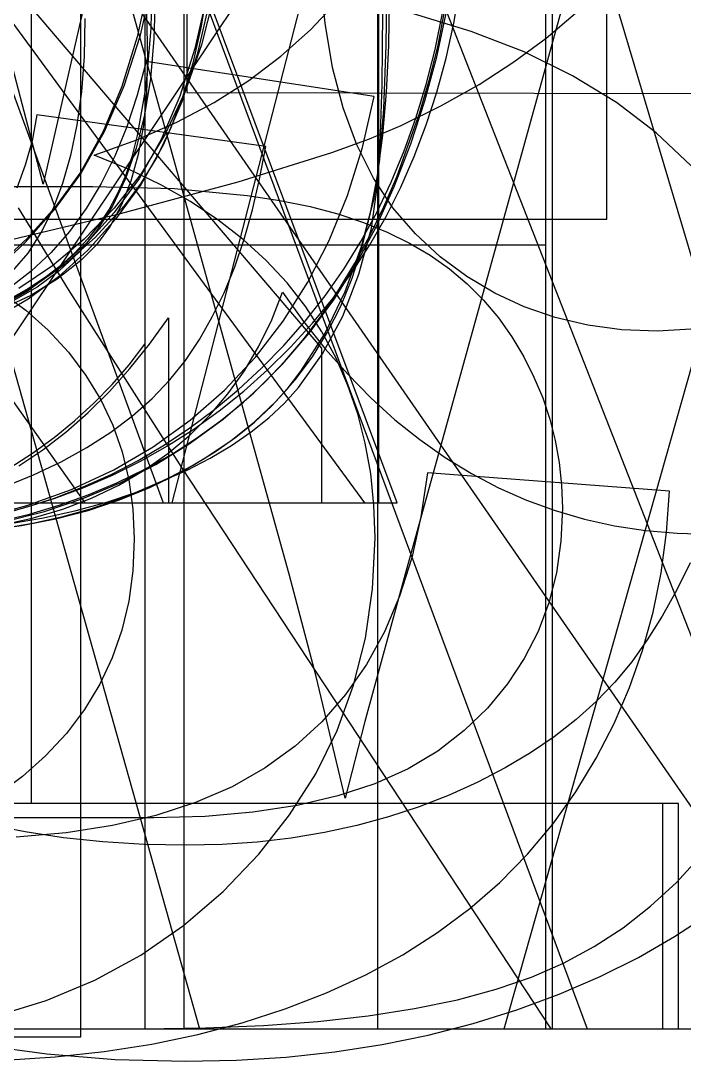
# Model space of a CAD drawing. Extents: x 0 to 263, y -199 to 66.
# Drawn here: x 98.8 to 169, y -199.2 to -89.1 of the extents above; entities that cross this region are included whole.
import ezdxf

# ---------------------------------------------------------------- set-up
doc = ezdxf.new("R2010")
doc.units = 0

msp = doc.modelspace()

# ---------------------------------------------------------------- linework, layer by layer
at = {"layer": 'Layer 1'}
for p, q in [((136.68857, -140.12435), (136.68857, 62.27565)), ((138.61793, -140.12477), (82.97363, 8.70223)), ((101.12894, -106.39941), (71.54224, 6.20959)), ((127.18868, -147.69761), (84.33698, 6.20739)), ((99.9071, -171.96911), (99.9071, 6.20889)), ((105.1289, -196.66081), (105.1289, 6.20919)), ((186.0308, -195.81311), (106.9152, 6.20889)), ((136.54886, -195.81455), (136.54886, 6.20945)), ((136.6886, -140.1244), (136.6886, 6.2086)), ((182.03374, 6.20739), (139.46534, -147.69761)), ((130.62183, -123.755909), (51.41313, -30.858309)), ((48.92, -195.81311), (155.035, -37.20411)), ((155.035, -37.20411), (155.035, -195.81311)), ((104.1863, -49.05811), (158.7508, -195.81311)), ((82.55113, -54.84487), (113.83123, -140.12477)), ((114.76876, -140.12381), (136.68876, -55.26611)), ((152.39986, -55.55041), (177.47096, -140.12361)), ((79.25684, -59.40881), (117.68704, -195.81581)), ((111.9019, -61.711), (111.9019, -140.1244)), ((116.0401, -195.81521), (116.0401, -64.91121)), ((135.18748, -140.12541), (84.62038, -71.21161)), ((116.324, -73.0489), (116.324, -96.7067)), ((154.32899, -79.20914), (154.32899, -195.81314)), ((186.0308, -195.81291), (105.4087, -79.35091)), ((106.82226, -81.42171), (101.12894, -106.39941)), ((112.7, -82.83325), (112.522994, -89.914067)), ((130.980191, -89.354379), (130.498401, -84.286687)), ((137.449044, -91.736813), (137.5367, -83.77305)), ((142.910391, -91.847158), (144.291571, -84.532009)), ((112.343465, -85.052657), (111.077995, -90.810685)), ((112.691394, -85.059535), (111.367523, -90.775163)), ((118.546999, -85.506226), (117.852026, -89.684494)), ((144.610059, -89.359292), (145.281201, -85.53328)), ((112.04428, -86.68872), (112.182058, -93.13315)), ((112.98353, -86.54819), (112.85783, -91.030851)), ((118.434366, -86.498708), (117.187293, -92.02091)), ((119.249588, -86.304916), (117.903518, -91.657263)), ((137.737059, -91.75394), (137.81853, -86.54819)), ((160.8182, -110.11551), (160.8182, -86.40891)), ((118.69498, -87.214346), (117.432683, -92.668462)), ((129.43183, -90.072017), (132.282102, -87.041234)), ((105.55085, -88.85278), (105.456058, -92.86776)), ((137.032586, -95.814326), (137.111058, -88.19527)), ((146.439338, -90.22614), (140.353634, -88.382759)), ((142.62962, -92.140548), (143.429986, -88.309506)), ((142.80775, -92.934326), (143.839815, -88.171435)), ((154.38151, -90.945915), (157.495826, -88.304163)), ((112.522994, -89.914067), (111.988957, -96.055988)), ((117.852026, -89.684494), (116.965074, -93.57734)), ((126.304921, -92.866782), (129.43183, -90.072017)), ((131.781773, -94.037582), (130.980191, -89.354379)), ((143.789394, -93.067339), (144.610059, -89.359292)), ((152.051649, -92.404781), (146.439338, -90.22614)), ((111.077995, -90.810685), (109.450963, -96.068173)), ((111.367523, -90.775163), (109.666567, -96.03892)), ((112.85783, -91.030851), (112.480743, -95.19972)), ((150.978444, -93.455481), (154.38151, -90.945915)), ((117.187293, -92.02091), (115.58543, -97.073537)), ((117.903518, -91.657263), (116.17159, -96.597264)), ((137.1892, -98.413059), (137.449044, -91.736813)), ((137.493011, -96.645338), (137.737059, -91.75394)), ((141.683733, -95.845106), (142.62962, -92.140548)), ((142.009933, -95.414048), (142.910391, -91.847158)), ((157.189995, -94.91863), (152.051649, -92.404781)), ((105.456058, -92.86776), (105.171684, -96.622691)), ((112.0422, -93.41578), (111.096171, -96.987514)), ((136.1722, -97.13078), (112.0422, -93.41578)), ((112.182058, -93.13315), (112.07185, -96.785871)), ((117.432683, -92.668462), (115.811012, -97.68404)), ((116.965074, -93.57734), (115.887236, -97.1831)), ((122.90188, -95.426663), (126.304921, -92.866782)), ((141.546623, -97.591279), (142.80775, -92.934326)), ((142.819066, -96.657421), (143.789394, -93.067339)), ((147.287094, -95.832938), (150.978444, -93.455481)), ((149.95374, -195.81581), (178.88204, -93.55781)), ((132.902001, -98.335726), (131.781773, -94.037582)), ((112.480743, -95.19972), (111.852287, -99.054289)), ((119.223214, -97.752791), (122.90188, -95.426663)), ((136.799948, -102.164195), (137.032586, -95.814326)), ((140.9688, -98.91979), (142.009933, -95.414048)), ((161.853804, -97.767633), (157.189995, -94.91863)), ((105.171684, -96.622691), (104.697725, -100.117519)), ((109.450963, -96.068173), (107.462369, -100.825691)), ((109.666567, -96.03892), (107.589047, -100.85138)), ((111.988957, -96.055988), (111.093356, -101.254464)), ((112.07185, -96.785871), (111.741225, -100.159947)), ((116.17159, -96.597264), (114.05324, -101.12437)), ((116.324, -96.7067), (201.8838, -96.848922)), ((137.086931, -101.221331), (137.493011, -96.645338)), ((140.592325, -99.423037), (141.683733, -95.845106)), ((141.698935, -100.129537), (142.819066, -96.657421)), ((143.307928, -98.078362), (147.287094, -95.832938)), ((111.096171, -96.987514), (109.98647, -100.330554)), ((115.58543, -97.073537), (113.629453, -101.656072)), ((115.811012, -97.68404), (113.830543, -102.262695)), ((115.887236, -97.1831), (114.619606, -100.50011)), ((115.26943, -99.846302), (119.223214, -97.752791)), ((134.926744, -102.526286), (136.1722, -97.13078)), ((140.056538, -102.142191), (141.546623, -97.591279)), ((166.042506, -100.951738), (161.853804, -97.767633)), ((100.47097, -99.06232), (99.950562, -101.806889)), ((124.69317, -102.4001), (100.47097, -99.06232)), ((111.852287, -99.054289), (110.972484, -102.594053)), ((134.339729, -102.24824), (132.902001, -98.335726)), ((136.761857, -103.8018), (137.1892, -98.413059)), ((138.562833, -105.64041), (140.9688, -98.91979)), ((139.04141, -100.19183), (143.307928, -98.078362)), ((104.697725, -100.117519), (104.034184, -103.352193)), ((111.041033, -101.708327), (115.26943, -99.846302)), ((111.741225, -100.159947), (111.190184, -103.25423)), ((135.68888, -101.595699), (139.04141, -100.19183)), ((139.355396, -102.874199), (140.592325, -99.423037)), ((140.428863, -103.483687), (141.698935, -100.129537)), ((107.462369, -100.825691), (105.112215, -105.083813)), ((107.589047, -100.85138), (105.135485, -105.213115)), ((109.98647, -100.330554), (108.71255, -103.445427)), ((111.093356, -101.254464), (110.508553, -103.49849)), ((114.05324, -101.12437), (111.547902, -105.238032)), ((114.619606, -100.50011), (113.163275, -103.526706)), ((136.519367, -105.480868), (137.086931, -101.221331)), ((169.75553, -104.47089), (166.042506, -100.951738)), ((99.950562, -101.806889), (99.236039, -104.397237)), ((106.53853, -103.34), (111.041033, -101.708327)), ((113.629453, -101.656072), (111.320039, -105.768002)), ((113.830543, -102.262695), (111.491848, -106.406043)), ((124.05183, -105.855047), (124.69317, -102.4001)), ((131.69644, -103.05761), (135.68888, -101.595699)), ((136.093811, -105.774551), (134.339729, -102.24824)), ((136.41731, -107.244051), (136.799948, -102.164195)), ((138.3376, -106.58696), (140.056538, -102.142191)), ((104.034184, -103.352193), (103.181058, -106.326658)), ((110.174887, -104.826143), (106.53853, -103.34)), ((108.71255, -103.445427), (107.273863, -106.332662)), ((110.508553, -103.49849), (109.83166, -105.50495)), ((110.972484, -102.594053), (109.841351, -105.818502)), ((111.190184, -103.25423), (110.418727, -106.067575)), ((113.163275, -103.526706), (111.519339, -106.261224)), ((121.792123, -106.157746), (131.69644, -103.05761)), ((133.341616, -107.601009), (134.926744, -102.526286)), ((137.972945, -106.198447), (139.355396, -102.874199)), ((139.00871, -106.719869), (140.428863, -103.483687)), ((99.236039, -104.397237), (98.327454, -106.833315)), ((136.1717, -107.90305), (136.761857, -103.8018)), ((80.90038, -105.55181), (105.55388, -140.12541)), ((105.135485, -105.213115), (102.3064, -109.1247)), ((105.112215, -105.083813), (102.4005, -108.84311)), ((111.547902, -105.238032), (108.65501, -108.9377)), ((109.83166, -105.50495), (109.038005, -107.327981)), ((113.5697, -106.461704), (110.174887, -104.826143)), ((135.790866, -109.422894), (136.519367, -105.480868)), ((137.19709, -108.805331), (138.562833, -105.64041)), ((48.92, -106.63111), (106.3999, -106.63111)), ((103.181058, -106.326658), (102.13835, -109.040863)), ((107.273863, -106.332662), (105.669861, -108.992787)), ((106.3999, -106.63111), (115.049338, -106.869443)), ((109.841351, -105.818502), (108.458908, -108.727129)), ((111.320039, -105.768002), (108.657867, -109.40881)), ((111.491848, -106.406043), (108.7955, -110.1157)), ((109.329049, -109.496625), (121.792123, -106.157746)), ((110.418727, -106.067575), (109.426853, -108.598836)), ((111.519339, -106.261224), (109.68889, -108.702)), ((116.724082, -108.246097), (113.5697, -106.461704)), ((123.290804, -109.13057), (124.05183, -105.855047)), ((138.1631, -108.914088), (136.093811, -105.774551)), ((136.410422, -110.85528), (138.3376, -106.58696)), ((136.444974, -109.39564), (137.972945, -106.198447)), ((137.438338, -109.838082), (139.00871, -106.719869)), ((109.038005, -107.327981), (108.103686, -109.057948)), ((115.049338, -106.869443), (122.71545, -107.584443)), ((122.71545, -107.584443), (126.175588, -108.120692)), ((131.416836, -112.356043), (133.341616, -107.601009)), ((134.8467, -113.017298), (136.1717, -107.90305)), ((135.888838, -111.05307), (136.41731, -107.244051)), ((98.486692, -108.890491), (103.757026, -117.56916)), ((102.4005, -108.84311), (99.423526, -112.148691)), ((105.669861, -108.992787), (103.899998, -111.42633)), ((108.65501, -108.9377), (105.475456, -112.211924)), ((109.68889, -108.702), (106.615438, -112.060666)), ((108.458908, -108.727129), (106.825175, -111.319428)), ((109.426853, -108.598836), (108.214564, -110.846866)), ((119.639149, -110.178735), (116.724082, -108.246097)), ((126.175588, -108.120692), (129.384887, -108.776108)), ((129.384887, -108.776108), (132.341681, -109.550691)), ((135.724368, -111.841451), (137.19709, -108.805331)), ((140.54645, -111.66628), (138.1631, -108.914088)), ((49.0582, -110.11551), (160.8182, -110.11551)), ((94.30781, -113.07863), (109.329049, -109.496625)), ((102.3064, -109.1247), (99.225607, -112.582088)), ((102.13835, -109.040863), (100.906057, -111.494754)), ((108.657867, -109.40881), (105.742968, -112.600579)), ((108.7955, -110.1157), (105.849978, -113.374367)), ((108.103686, -109.057948), (107.029289, -110.694282)), ((122.409571, -112.22766), (123.290804, -109.13057)), ((132.341681, -109.550691), (135.0443, -110.44444)), ((134.771481, -112.465633), (136.444974, -109.39564)), ((134.901973, -113.046358), (135.790866, -109.422894)), ((135.717607, -112.838327), (137.438338, -109.838082)), ((107.029289, -110.694282), (105.815401, -112.236419)), ((108.214564, -110.846866), (106.781859, -112.810519)), ((122.316013, -112.259031), (119.639149, -110.178735)), ((134.261951, -114.876879), (136.410422, -110.85528)), ((134.565854, -115.941328), (135.888838, -111.05307)), ((135.0443, -110.44444), (137.558157, -111.466732)), ((99.423526, -112.148691), (96.278506, -115.009914)), ((100.906057, -111.494754), (99.48418, -113.68828)), ((103.899998, -111.42633), (101.963727, -113.633818)), ((105.475456, -112.211924), (102.110175, -115.049582)), ((106.615438, -112.060666), (103.322092, -114.973027)), ((105.815401, -112.236419), (104.462608, -113.68379)), ((106.825175, -111.319428), (104.94017, -113.59489)), ((121.407609, -115.147304), (122.409571, -112.22766)), ((124.755789, -114.486399), (122.316013, -112.259031)), ((134.145812, -114.749864), (135.724368, -111.841451)), ((137.558157, -111.466732), (139.913525, -112.630272)), ((143.184142, -114.080435), (140.54645, -111.66628)), ((49.3422, -112.83981), (154.3292, -112.83981)), ((99.225607, -112.582088), (96.015855, -115.580519)), ((105.742968, -112.600579), (102.678636, -115.368808)), ((105.849978, -113.374367), (102.763833, -116.200068)), ((106.781859, -112.810519), (105.128738, -114.48865)), ((129.152425, -116.792483), (131.416836, -112.356043)), ((132.952468, -115.408283), (134.771481, -112.465633)), ((133.12045, -117.77452), (134.8467, -113.017298)), ((133.846378, -115.720601), (135.717607, -112.838327)), ((133.853236, -116.350208), (134.901973, -113.046358)), ((139.913525, -112.630272), (142.111081, -113.935061)), ((154.3292, -112.83981), (154.3292, -195.81311)), ((99.48418, -113.68828), (97.848175, -115.623803)), ((101.963727, -113.633818), (99.8605, -115.61578)), ((105.128738, -114.48865), (102.617787, -116.470923)), ((104.94017, -113.59489), (102.823226, -115.58143)), ((104.462608, -113.68379), (102.971496, -115.03583)), ((126.95959, -116.860251), (124.755789, -114.486399)), ((142.111081, -113.935061), (144.151502, -115.381099)), ((145.981366, -116.172871), (143.184142, -114.080435)), ((99.8605, -115.61578), (97.615733, -117.353504)), ((102.110175, -115.049582), (98.558601, -117.450676)), ((102.678636, -115.368808), (99.465447, -117.71287)), ((103.322092, -114.973027), (99.809372, -117.438615)), ((102.823226, -115.58143), (100.495271, -117.306584)), ((102.971496, -115.03583), (101.342651, -116.291973)), ((120.284398, -117.890491), (121.407609, -115.147304)), ((130.987933, -118.223449), (132.952468, -115.408283)), ((131.891715, -118.651707), (134.261951, -114.876879)), ((132.462568, -117.531662), (134.145812, -114.749864)), ((144.151502, -115.381099), (146.035468, -116.968385)), ((102.763833, -116.200068), (99.53769, -118.592333)), ((101.342651, -116.291973), (99.57666, -117.45165)), ((102.617787, -116.470923), (99.812771, -118.185176)), ((131.824511, -118.484906), (133.846378, -115.720601)), ((132.6452, -119.33339), (133.853236, -116.350208)), ((132.844953, -120.379182), (134.565854, -115.941328)), ((148.939319, -117.943536), (145.981366, -116.172871)), ((99.809372, -117.438615), (96.077795, -119.456963)), ((99.465447, -117.71287), (96.103976, -119.632141)), ((99.57666, -117.45165), (97.687096, -118.509857)), ((100.495271, -117.306584), (97.956848, -118.769277)), ((103.757026, -117.56916), (115.7598, -136.40861)), ((125.329, -120.775329), (126.4844, -117.82639)), ((126.4844, -117.82639), (128.702958, -120.928244)), ((126.548405, -120.911422), (129.152425, -116.792483)), ((128.92853, -119.38), (126.95959, -116.860251)), ((130.675782, -120.18794), (132.462568, -117.531662)), ((130.979825, -122.170182), (133.12045, -117.77452)), ((146.035468, -116.968385), (147.763654, -118.696921)), ((99.53769, -118.592333), (96.172174, -120.550694)), ((99.812771, -118.185176), (96.715463, -119.632555)), ((96.735026, -117.922388), (99.272184, -119.756795)), ((119.039416, -120.45821), (120.284398, -117.890491)), ((128.877877, -120.910985), (130.987933, -118.223449)), ((129.299244, -122.179711), (131.891715, -118.651707)), ((129.651868, -121.131239), (131.824511, -118.484906)), ((147.763654, -118.696921), (149.336739, -120.566706)), ((152.0592, -119.392378), (148.939319, -117.943536)), ((99.272184, -119.756795), (101.64675, -121.87327)), ((130.648294, -122.04585), (128.92853, -119.38)), ((131.249195, -122.080686), (132.6452, -119.33339)), ((155.342206, -120.519345), (152.0592, -119.392378)), ((112.400888, -123.332243), (114.39527, -120.55545)), ((114.39527, -120.55545), (114.39527, -140.12435)), ((117.672144, -122.851451), (119.039416, -120.45821)), ((123.604797, -124.713955), (126.548405, -120.911422)), ((123.979486, -123.55297), (125.329, -120.775329)), ((126.6223, -123.47075), (128.877877, -120.910985)), ((127.32831, -123.6596), (129.651868, -121.131239)), ((128.702958, -120.928244), (131.002007, -123.830452)), ((128.7866, -122.71979), (130.675782, -120.18794)), ((130.71822, -124.376206), (132.844953, -120.379182)), ((149.336739, -120.566706), (150.7554, -122.57774)), ((158.789534, -121.324385), (155.342206, -120.519345)), ((101.64675, -121.87327), (103.794519, -124.194666)), ((126.484067, -125.46084), (129.299244, -122.179711)), ((128.4117, -126.19975), (130.979825, -122.170182)), ((129.63778, -124.676878), (131.249195, -122.080686)), ((132.138819, -124.822549), (130.648294, -122.04585)), ((162.402383, -121.807448), (158.789534, -121.324385)), ((166.18195, -121.96848), (162.402383, -121.807448)), ((170.318057, -121.714106), (166.18195, -121.96848)), ((110.219494, -125.518272), (111.90216, -123.33115)), ((110.31609, -125.92932), (112.400888, -123.332243)), ((111.90216, -123.33115), (111.90216, -195.81455)), ((116.18206, -125.0712), (117.672144, -122.851451)), ((126.764322, -125.105229), (128.7866, -122.71979)), ((150.7554, -122.57774), (152.011649, -124.681575)), ((103.794519, -124.194666), (105.652305, -126.643461)), ((122.435909, -126.16051), (123.979486, -123.55297)), ((124.260694, -125.888861), (126.6223, -123.47075)), ((124.894795, -126.060309), (127.32831, -123.6596)), ((128.177738, -127.94197), (130.71822, -124.376206)), ((130.62183, -140.124809), (130.62183, -123.755909)), ((131.002007, -123.830452), (133.381628, -126.532946)), ((108.41733, -127.599592), (110.219494, -125.518272)), ((114.524266, -127.132835), (116.18206, -125.0712)), ((120.321621, -128.201176), (123.604797, -124.713955)), ((123.445715, -128.495043), (126.484067, -125.46084)), ((124.613342, -127.357437), (126.764322, -125.105229)), ((127.811483, -127.120853), (129.63778, -124.676878)), ((133.400086, -127.710622), (132.138819, -124.822549)), ((152.011649, -124.681575), (153.100397, -126.830096)), ((105.652305, -126.643461), (107.221222, -129.219091)), ((108.140878, -128.346761), (110.31609, -125.92932)), ((120.698321, -128.599146), (122.435909, -126.16051)), ((121.814259, -128.151484), (124.260694, -125.888861)), ((122.374233, -128.305621), (124.894795, -126.060309)), ((126.949327, -128.09198), (128.4117, -126.19975)), ((133.381628, -126.532946), (135.841897, -129.035663)), ((106.495085, -129.575088), (108.41733, -127.599592)), ((112.653922, -129.084371), (114.524266, -127.132835)), ((122.332462, -129.475271), (124.613342, -127.357437)), ((125.77083, -129.411493), (127.811483, -127.120853)), ((134.432076, -130.710596), (133.400086, -127.710622)), ((153.100397, -126.830096), (154.021645, -129.023824)), ((105.87525, -130.584643), (108.140878, -128.346761)), ((116.6989, -131.37418), (120.321621, -128.201176)), ((118.766775, -130.870075), (120.698321, -128.599146)), ((119.283058, -130.258548), (121.814259, -128.151484)), ((119.766698, -130.395606), (122.374233, -128.305621)), ((120.183716, -131.282266), (123.445715, -128.495043)), ((125.313966, -129.888152), (126.949327, -128.09198)), ((126.689352, -129.579848), (128.177738, -127.94197)), ((104.452172, -131.444742), (106.495085, -129.575088)), ((107.221222, -129.219091), (108.502382, -131.92099)), ((110.57056, -130.925703), (112.653922, -129.084371)), ((119.920486, -131.457583), (122.332462, -129.475271)), ((123.504504, -131.589401), (125.313966, -129.888152)), ((123.516348, -131.547682), (125.77083, -129.411493)), ((125.010541, -131.144132), (126.689352, -129.579848)), ((135.841897, -129.035663), (138.382893, -131.338538)), ((154.021645, -129.023824), (154.775394, -131.263281)), ((103.519206, -132.643045), (105.87525, -130.584643)), ((108.27371, -132.656724), (110.57056, -130.925703)), ((116.641321, -132.974494), (118.766775, -130.870075)), ((116.667156, -132.20998), (119.283058, -130.258548)), ((117.07226, -132.330336), (119.766698, -130.395606)), ((135.234769, -133.822996), (134.432076, -130.710596)), ((102.288009, -133.208535), (104.452172, -131.444742)), ((108.502382, -131.92099), (109.496902, -134.748593)), ((112.785668, -134.202939), (116.6989, -131.37418)), ((116.6976, -133.82246), (120.183716, -131.282266)), ((117.376219, -133.303226), (119.920486, -131.457583)), ((121.048565, -133.528305), (123.516348, -131.547682)), ((121.519826, -133.196859), (123.504504, -131.589401)), ((123.140891, -132.635811), (125.010541, -131.144132)), ((138.382893, -131.338538), (141.004694, -133.441504)), ((154.775394, -131.263281), (155.361642, -133.54899)), ((100.002008, -134.866447), (102.288009, -133.208535)), ((101.072748, -134.522046), (103.519206, -132.643045)), ((105.762904, -134.277329), (108.27371, -132.656724)), ((113.96662, -134.005709), (116.667156, -132.20998)), ((114.290991, -134.109881), (117.07226, -132.330336)), ((114.322012, -134.9136), (116.641321, -132.974494)), ((119.358821, -134.711659), (121.519826, -133.196859)), ((121.079987, -134.055875), (123.140891, -132.635811)), ((103.037672, -135.787414), (105.762904, -134.277329)), ((108.595622, -136.656302), (112.785668, -134.202939)), ((111.181513, -135.645663), (113.96662, -134.005709)), ((111.422962, -135.734311), (114.290991, -134.109881)), ((113.049035, -136.072901), (116.6976, -133.82246)), ((114.698463, -135.011056), (117.376219, -133.303226)), ((118.368007, -135.352247), (121.048565, -133.528305)), ((118.827414, -135.405313), (121.079987, -134.055875)), ((135.808145, -137.048346), (135.234769, -133.822996)), ((141.004694, -133.441504), (143.707379, -135.344498)), ((155.361642, -133.54899), (155.780391, -135.881471)), ((97.593587, -136.418459), (100.002008, -134.866447)), ((98.535873, -136.221722), (101.072748, -134.522046)), ((109.496902, -134.748593), (110.205893, -137.701334)), ((111.8089, -136.68859), (114.322012, -134.9136)), ((111.886022, -136.579926), (114.698463, -135.011056)), ((115.4752, -137.01839), (118.368007, -135.352247)), ((116.382758, -136.685116), (118.827414, -135.405313)), ((117.020373, -136.134936), (119.358821, -134.711659)), ((143.707379, -135.344498), (146.491025, -137.047453)), ((100.097547, -137.186873), (103.037672, -135.787414)), ((108.311902, -137.129772), (111.181513, -135.645663)), ((108.468244, -137.203698), (111.422962, -135.734311)), ((109.262903, -138.026833), (113.049035, -136.072901)), ((114.503371, -137.467822), (117.020373, -136.134936)), ((115.7598, -136.40861), (154.893, -195.81291)), ((155.780391, -135.881471), (156.03164, -138.261247)), ((96.94206, -138.4756), (100.097547, -137.186873)), ((104.12989, -138.733723), (108.595622, -136.656302)), ((105.35785, -138.457963), (108.311902, -137.129772)), ((105.42691, -138.518112), (108.468244, -137.203698)), ((108.9377, -138.00869), (111.886022, -136.579926)), ((109.12313, -138.276088), (111.8089, -136.68859)), ((110.915538, -139.03977), (116.382758, -136.685116)), ((111.8067, -138.71145), (114.503371, -137.467822)), ((112.410833, -138.524635), (115.4752, -137.01839)), ((136.152186, -140.387172), (135.808145, -137.048346)), ((141.81476, -136.97211), (141.13469, -141.608458)), ((167.45496, -138.89879), (141.81476, -136.97211)), ((146.491025, -137.047453), (149.355711, -138.550304)), ((99.3896, -140.434655), (104.12989, -138.733723)), ((102.299031, -139.677625), (105.42691, -138.518112)), ((102.319423, -139.630164), (105.35785, -138.457963)), ((105.338739, -139.683161), (109.262903, -138.026833)), ((105.899069, -139.281708), (108.9377, -138.00869)), ((106.252831, -139.65192), (109.12313, -138.276088)), ((109.004152, -139.820494), (111.8067, -138.71145)), ((109.214006, -139.831758), (112.410833, -138.524635)), ((110.205893, -137.701334), (110.630472, -140.778648)), ((149.355711, -138.550304), (152.301515, -139.852987)), ((156.03164, -138.261247), (156.11539, -140.68884)), ((99.084677, -140.682306), (102.299031, -139.677625)), ((99.196687, -140.646304), (102.319423, -139.630164)), ((101.276075, -141.040791), (105.338739, -139.683161)), ((102.816061, -140.387018), (105.899069, -139.281708)), ((103.198473, -140.816087), (106.252831, -139.65192)), ((105.884758, -140.939232), (109.214006, -139.831758)), ((106.134956, -140.783503), (109.004152, -139.820494)), ((107.878839, -140.068147), (110.915538, -139.03977)), ((152.301515, -139.852987), (155.328516, -140.955436)), ((167.143261, -143.286492), (167.45496, -138.89879)), ((11.00883, -140.124809), (130.62183, -140.124809)), ((89.27546, -140.12381), (114.76876, -140.12381)), ((94.375879, -141.758553), (99.3896, -140.434655)), ((95.783922, -141.532227), (99.084677, -140.682306)), ((95.989705, -141.506311), (99.196687, -140.646304)), ((99.68805, -141.323995), (102.816061, -140.387018)), ((99.960525, -141.768586), (103.198473, -140.816087)), ((101.152584, -141.722191), (104.624869, -140.962617)), ((102.423125, -141.84653), (105.884758, -140.939232)), ((103.198541, -141.599912), (106.134956, -140.783503)), ((104.624869, -140.962617), (107.878839, -140.068147)), ((105.55388, -140.12541), (135.18748, -140.12541)), ((110.630472, -140.778648), (110.77175, -143.97997)), ((111.9019, -140.1244), (136.6886, -140.1244)), ((113.83123, -140.12477), (138.61793, -140.12477)), ((114.39527, -140.12435), (136.68857, -140.12435)), ((136.26687, -143.84), (136.152186, -140.387172)), ((155.328516, -140.955436), (158.436791, -141.857585)), ((156.11539, -140.68884), (155.954357, -144.189655)), ((96.514413, -142.092014), (99.68805, -141.323995)), ((96.539455, -142.50942), (99.960525, -141.768586)), ((97.074446, -142.09863), (101.276075, -141.040791)), ((97.460938, -142.34588), (101.152584, -141.722191)), ((98.829145, -142.553124), (102.423125, -141.84653)), ((100.19434, -142.269153), (103.198541, -141.599912)), ((141.13469, -141.608458), (140.149228, -145.95636)), ((158.436791, -141.857585), (161.626418, -142.559371)), ((95.102856, -143.058487), (98.829145, -142.553124)), ((97.121784, -142.790659), (100.19434, -142.269153)), ((161.626418, -142.559371), (164.897477, -143.060727)), ((164.897477, -143.060727), (168.250045, -143.361588)), ((110.77175, -143.97997), (110.626092, -147.331484)), ((136.015467, -149.254979), (136.26687, -143.84)), ((155.954357, -144.189655), (155.47046, -147.532029)), ((166.563906, -147.559205), (167.143261, -143.286492)), ((168.250045, -143.361588), (171.6842, -143.46189)), ((140.149228, -145.95636), (138.857984, -150.014256)), ((169.62726, -146.485677), (168.183281, -149.41628)), ((110.626092, -147.331484), (110.188363, -150.543017)), ((155.47046, -147.532029), (154.662503, -150.715859)), ((165.717989, -151.716302), (166.563906, -147.559205)), ((130.04575, -158.527821), (127.18868, -147.69761)), ((139.46534, -147.69761), (135.196589, -163.29031)), ((135.261287, -154.458931), (136.015467, -149.254979)), ((168.183281, -149.41628), (166.672947, -152.139696)), ((110.188363, -150.543017), (109.457431, -153.615683)), ((138.857984, -150.014256), (137.260568, -153.780585)), ((154.662503, -150.715859), (153.529286, -153.741041)), ((164.606601, -155.757155), (165.717989, -151.716302)), ((166.672947, -152.139696), (165.096154, -154.655821)), ((109.457431, -153.615683), (108.432161, -156.550595)), ((137.260568, -153.780585), (135.356588, -157.253786)), ((153.529286, -153.741041), (152.069614, -156.607474)), ((134.00437, -159.452405), (135.261287, -154.458931)), ((165.096154, -154.655821), (163.4528, -156.964552)), ((163.230837, -159.681138), (164.606601, -155.757155)), ((108.432161, -156.550595), (107.111422, -159.348866)), ((135.356588, -157.253786), (133.145653, -160.432298)), ((152.069614, -156.607474), (150.282289, -159.315053)), ((163.4528, -156.964552), (161.669052, -159.114346)), ((133.11534, -171.40431), (130.04575, -158.527821)), ((107.111422, -159.348866), (105.494081, -162.011611)), ((132.244757, -164.23595), (134.00437, -159.452405)), ((150.282289, -159.315053), (148.166113, -161.863676)), ((161.669052, -159.114346), (159.70447, -161.153776)), ((161.59179, -163.487622), (163.230837, -159.681138)), ((133.145653, -160.432298), (130.627374, -163.314559)), ((148.166113, -161.863676), (145.71989, -164.25324)), ((159.70447, -161.153776), (157.559054, -163.082896)), ((105.494081, -162.011611), (103.579005, -164.539941)), ((130.627374, -163.314559), (127.80136, -165.89901)), ((135.196589, -163.29031), (133.11534, -171.40431)), ((157.559054, -163.082896), (155.232806, -164.901757)), ((159.690554, -167.175982), (161.59179, -163.487622)), ((103.579005, -164.539941), (101.36506, -166.93497)), ((129.98249, -168.810113), (132.244757, -164.23595)), ((145.71989, -164.25324), (142.937161, -166.41791)), ((155.232806, -164.901757), (152.725726, -166.610411)), ((127.80136, -165.89901), (124.642774, -168.19724)), ((101.36506, -166.93497), (98.930578, -169.117628)), ((142.937161, -166.41791), (139.775523, -168.292267)), ((152.725726, -166.610411), (150.037815, -168.20891)), ((157.52822, -170.74559), (159.690554, -167.175982)), ((124.642774, -168.19724), (121.131531, -170.187266)), ((139.775523, -168.292267), (136.234822, -169.876831)), ((150.037815, -168.20891), (147.169073, -169.697306)), ((98.930578, -169.117628), (96.353907, -171.009329)), ((127.217609, -173.175444), (129.98249, -168.810113)), ((121.131531, -170.187266), (117.266848, -171.869634)), ((136.234822, -169.876831), (132.3149, -171.172125)), ((147.169073, -169.697306), (144.1195, -171.075652)), ((132.3149, -171.172125), (128.015602, -172.178669)), ((144.1195, -171.075652), (140.951853, -172.315954)), ((155.094459, -174.14961), (157.52822, -170.74559)), ((168.3912, -171.96871), (49.0582, -171.96871)), ((166.7471, -171.96911), (99.9071, -171.96911)), ((117.266848, -171.869634), (113.047943, -173.24489)), ((123.336772, -172.896983), (118.278253, -173.32759)), ((128.015602, -172.178669), (123.336772, -172.896983)), ((140.951853, -172.315954), (137.693326, -173.393078)), ((166.7471, -195.81351), (166.7471, -171.96911)), ((168.3912, -195.81311), (168.3912, -171.96871)), ((112.83989, -173.47101), (48.91999, -173.47101)), ((113.047943, -173.24489), (108.474033, -174.313582)), ((118.278253, -173.32759), (112.83989, -173.47101)), ((123.950155, -177.33249), (127.217609, -173.175444)), ((137.693326, -173.393078), (134.345531, -174.306348)), ((99.219038, -174.984528), (95.332782, -174.195884)), ((103.544338, -175.076257), (98.258074, -175.53346)), ((103.261757, -175.599006), (99.219038, -174.984528)), ((108.474033, -174.313582), (103.544338, -175.076257)), ((130.910081, -175.055087), (127.38859, -175.638618)), ((134.345531, -174.306348), (130.910081, -175.055087)), ((152.413354, -177.341284), (155.094459, -174.14961)), ((107.46047, -176.038693), (103.261757, -175.599006)), ((111.814708, -176.302963), (107.46047, -176.038693)), ((123.782671, -176.056263), (120.093937, -176.307347)), ((127.38859, -175.638618), (123.782671, -176.056263)), ((116.324, -176.391192), (111.814708, -176.302963)), ((120.093937, -176.307347), (116.324, -176.391192)), ((120.18017, -181.2818), (123.950155, -177.33249)), ((149.485064, -180.320142), (152.413354, -177.341284)), ((168.179917, -180.317034), (170.728433, -177.527912)), ((146.309745, -183.085716), (149.485064, -180.320142)), ((165.457754, -182.845899), (168.179917, -180.317034)), ((115.979872, -184.886484), (120.18017, -181.2818)), ((142.887554, -185.637537), (146.309745, -183.085716)), ((162.561421, -185.114556), (165.457754, -182.845899)), ((167.992974, -186.061812), (171.5834, -183.680468)), ((111.457667, -188.010544), (115.979872, -184.886484)), ((139.218648, -187.975135), (142.887554, -185.637537)), ((159.490398, -187.123056), (162.561421, -185.114556)), ((164.162916, -188.266646), (167.992974, -186.061812)), ((156.244165, -188.871451), (159.490398, -187.123056)), ((106.613538, -190.653982), (111.457667, -188.010544)), ((135.303184, -190.098043), (139.218648, -187.975135)), ((160.0938, -190.294917), (164.162916, -188.266646)), ((152.8222, -190.35979), (156.244165, -188.871451)), ((131.14132, -192.00579), (135.303184, -190.098043)), ((149.10932, -191.634083), (152.8222, -190.35979)), ((155.7862, -192.146572), (160.0938, -190.294917)), ((101.44747, -192.816795), (106.613538, -190.653982)), ((144.990644, -192.739991), (149.10932, -191.634083)), ((126.756923, -193.708416), (131.14132, -192.00579)), ((140.466227, -193.677046), (144.990644, -192.739991)), ((151.29336, -193.815837), (155.7862, -192.146572)), ((95.959445, -194.498984), (101.44747, -192.816795)), ((122.212609, -195.181744), (126.756923, -193.708416)), ((135.536125, -194.444779), (140.466227, -193.677046)), ((146.668595, -195.260674), (151.29336, -193.815837)), ((130.200395, -195.04272), (135.536125, -194.444779)), ((6.6311, -195.81351), (166.7471, -195.81351)), ((22.2, -195.81311), (111.76, -195.81311)), ((22.3422, -195.81311), (168.3912, -195.81311)), ((95.7667, -195.81521), (116.0401, -195.81521)), ((111.76, -195.81311), (118.312277, -195.727355)), ((111.90216, -195.81455), (136.54886, -195.81455)), ((117.506578, -196.426477), (122.212609, -195.181744)), ((117.68704, -195.81581), (149.95374, -195.81581)), ((118.312277, -195.727355), (124.459094, -195.470402)), ((124.459094, -195.470402), (130.200395, -195.04272)), ((141.91248, -196.481656), (146.668595, -195.260674)), ((154.32899, -195.81314), (154.329, -195.813)), ((154.329, -195.813), (181.0934, -195.813)), ((154.3292, -195.81311), (181.0936, -195.81311)), ((154.893, -195.81291), (186.0308, -195.81291)), ((155.035, -195.81311), (180.6705, -195.81311)), ((158.7508, -195.81311), (186.0308, -195.81311)), ((89.1822, -196.66081), (105.1289, -196.66081)), ((112.637033, -197.443319), (117.506578, -196.426477)), ((137.025588, -197.479357), (141.91248, -196.481656)), ((94.524956, -197.50552), (101.523202, -198.473663)), ((102.4002, -198.79614), (107.602173, -198.232972)), ((107.602173, -198.232972), (112.637033, -197.443319)), ((126.861761, -198.807205), (132.00849, -198.254349)), ((132.00849, -198.254349), (137.025588, -197.479357)), ((97.029315, -199.133525), (102.4002, -198.79614)), ((101.523202, -198.473663), (108.742081, -199.05493)), ((108.742081, -199.05493), (116.1817, -199.248802)), ((116.1817, -199.248802), (121.585973, -199.138498)), ((121.585973, -199.138498), (126.861761, -198.807205))]:
    msp.add_line(p, q, dxfattribs=at)

doc.saveas('drawing.dxf')
